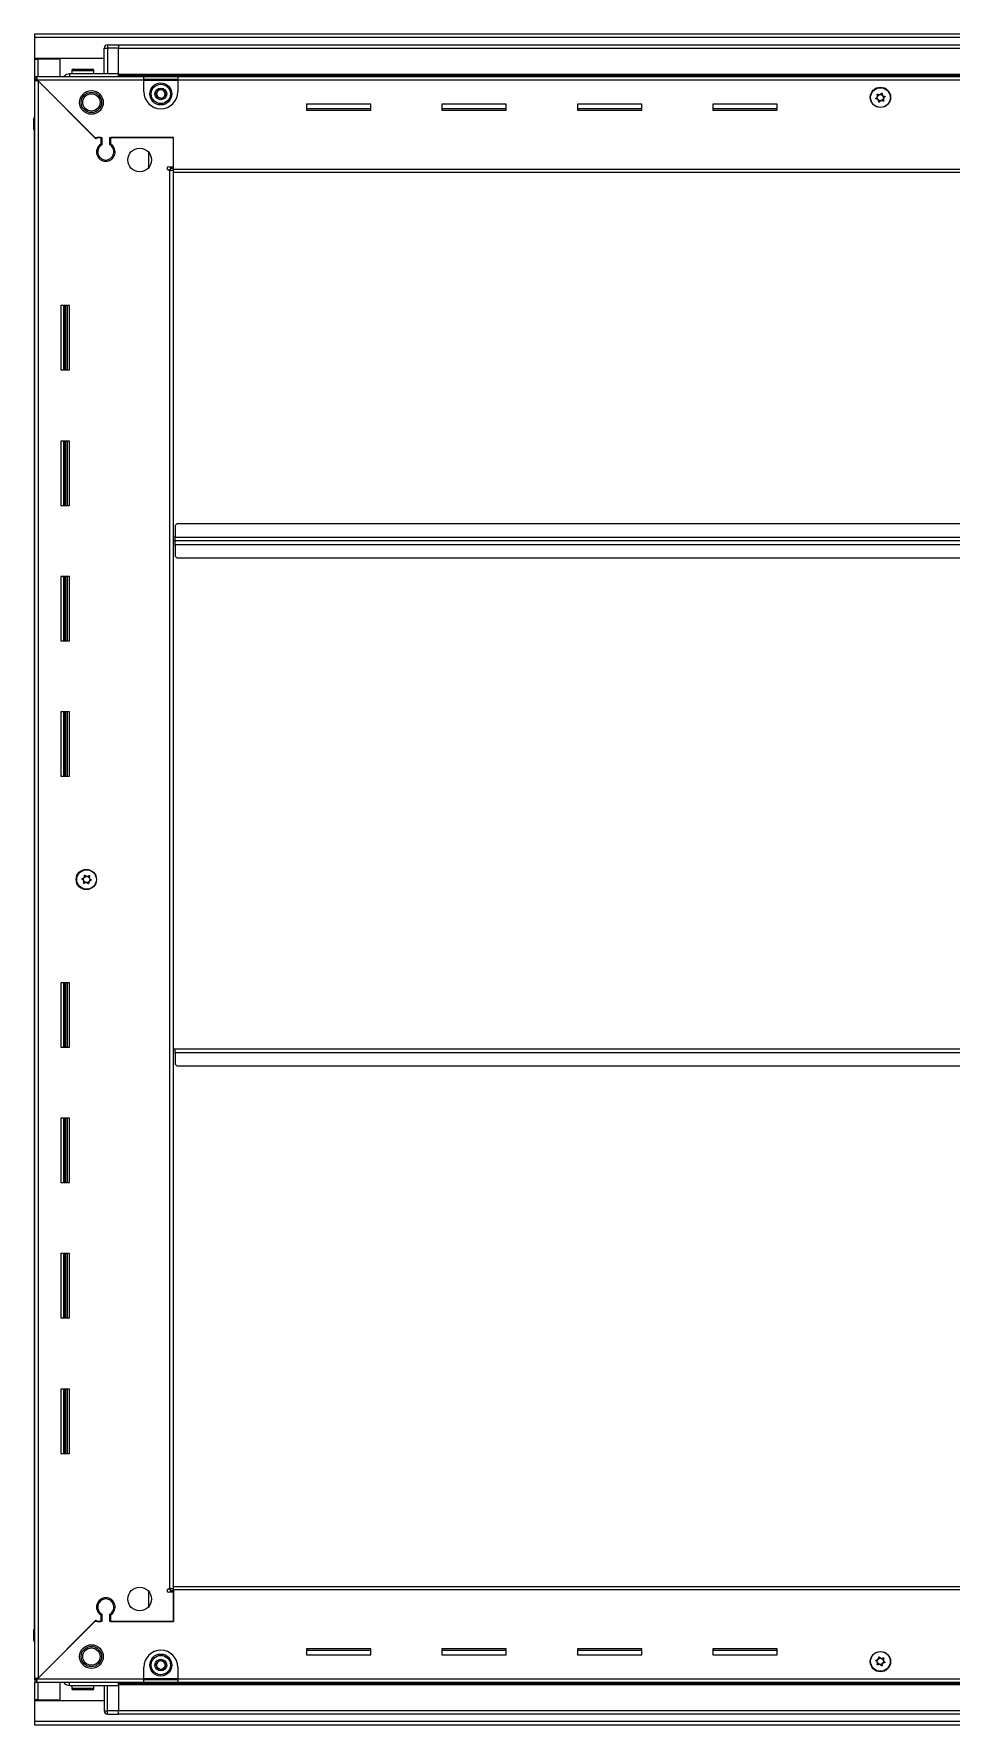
# Model space of a CAD drawing. Header units: millimetres. Extents: x -659 to 2951, y -1010 to 1465.
# Drawn here: x 1867 to 2409, y 274 to 1273 of the extents above; entities that cross this region are included whole.
import ezdxf

# ---------------------------------------------------------------- set-up
doc = ezdxf.new("R2010")
doc.units = ezdxf.units.MM

msp = doc.modelspace()

# ---------------------------------------------------------------- linework, layer by layer
at = {"color": 7, "linetype": 'Continuous', "lineweight": 25}
for p, q in [((1867.92, 1272.83), (2866.92, 1272.83)), ((1867.92, 1270.73), (1867.92, 1272.83)), ((1867.92, 1258.33), (1867.92, 1270.73)), ((1908.92, 1249.33), (1908.92, 1264.33)), ((1909.6, 1265.83), (1909.6, 1265.83)), ((1910.92, 1266.33), (1917.42, 1266.33)), ((1910.92, 1266.33), (1917.42, 1266.33)), ((1917.42, 1266.33), (1917.42, 1266.33)), ((1917.42, 1266.33), (1917.42, 1266.33)), ((1917.42, 1266.33), (1917.42, 1264.33)), ((2817.42, 1266.18), (1917.42, 1266.18)), ((1917.42, 1249.33), (1917.42, 1264.33)), ((1908.92, 1258.33), (1867.92, 1258.33)), ((1867.92, 1257.83), (1867.92, 1258.33)), ((1867.92, 1257.83), (1870.02, 1257.83)), ((1867.92, 1247.58), (1867.92, 1257.83)), ((1869.42, 1257.83), (1869.42, 1258.33)), ((1882.92, 1257.83), (1870.02, 1257.83)), ((1882.92, 1247.58), (1882.92, 1257.83)), ((1888.42, 1249.33), (1917.42, 1249.33)), ((1889.92, 1251.23), (1889.92, 1249.33)), ((1890.72, 1252.03), (1902.12, 1252.03)), ((1902.92, 1249.33), (1902.92, 1251.23)), ((1917.35, 1247.58), (1917.42, 1249.3)), ((1917.42, 1249.33), (1917.42, 1248.83)), ((1867.92, 1246.08), (1867.92, 1247.58)), ((1867.92, 1247.58), (1868.92, 1247.58)), ((1867.92, 1245.58), (1867.92, 1246.08)), ((1867.92, 1246.08), (1868.92, 1246.08)), ((1867.92, 301.08), (1867.92, 1245.58)), ((1869.42, 1245.58), (1867.92, 1245.58)), ((1868.92, 1247.58), (1932.42, 1247.58)), ((1868.92, 1246.08), (1868.92, 1247.58)), ((1869.52, 1245.48), (1903.42, 1211.58)), ((1904.12, 1210.88), (1870.02, 1244.98)), ((1917.42, 1248.18), (2817.42, 1248.18)), ((1932.42, 1245.48), (1932.42, 1247.58)), ((1932.42, 1247.58), (1952.42, 1247.58)), ((1932.42, 1246.08), (1952.42, 1246.08)), ((1932.42, 1238.58), (1932.42, 1245.48)), ((1952.42, 1247.58), (2782.42, 1247.58)), ((1952.42, 1247.58), (1952.42, 1245.48)), ((1952.42, 1245.48), (1952.42, 1238.58)), ((2066.42, 1231.33), (2028.42, 1231.33)), ((2028.42, 1231.33), (2028.42, 1227.83)), ((2066.42, 1227.83), (2066.42, 1231.33)), ((2146.42, 1231.33), (2108.42, 1231.33)), ((2108.42, 1231.33), (2108.42, 1227.83)), ((2146.42, 1227.83), (2146.42, 1231.33)), ((2226.42, 1231.33), (2188.42, 1231.33)), ((2188.42, 1231.33), (2188.42, 1227.83)), ((2226.42, 1227.83), (2226.42, 1231.33)), ((2306.42, 1231.33), (2268.42, 1231.33)), ((2268.42, 1231.33), (2268.42, 1227.83)), ((2306.42, 1227.83), (2306.42, 1231.33)), ((1867.42, 1222.83), (1867.42, 1216.33)), ((1867.42, 1216.33), (1867.42, 1222.83)), ((2066.42, 1228.58), (2028.42, 1228.58)), ((2028.42, 1227.83), (2066.42, 1227.83)), ((2146.42, 1228.58), (2108.42, 1228.58)), ((2108.42, 1227.83), (2146.42, 1227.83)), ((2226.42, 1228.58), (2188.42, 1228.58)), ((2188.42, 1227.83), (2226.42, 1227.83)), ((2306.42, 1228.58), (2268.42, 1228.58)), ((2268.42, 1227.83), (2306.42, 1227.83)), ((1867.42, 1216.33), (1867.42, 1216.33)), ((1867.92, 1216.33), (1867.42, 1216.33)), ((1867.57, 1216.33), (1867.57, 330.33)), ((1903.42, 1211.58), (1907.62, 1211.58)), ((1904.82, 1211.58), (1904.12, 1210.88)), ((1906.92, 1211.58), (1904.82, 1211.58)), ((1906.92, 1211.58), (1906.92, 1207.69)), ((1907.62, 1211.58), (1907.62, 1207.29)), ((1912.22, 1211.58), (1949.92, 1211.58)), ((1912.22, 1207.29), (1912.22, 1211.58)), ((1912.92, 1207.69), (1912.92, 1211.58)), ((1949.92, 1211.58), (1912.92, 1211.58)), ((1949.92, 1194.33), (1949.92, 1211.58)), ((1949.92, 1192.93), (1949.92, 1211.58)), ((1935.42, 1194), (1935.42, 1202.66)), ((1907.92, 1198.72), (1907.92, 1197.96)), ((1947.07, 1194.33), (1949.92, 1194.33)), ((1947.82, 1192.33), (1947.07, 1192.33)), ((1947.82, 1192.33), (1949.92, 1192.33)), ((1949.92, 1193.33), (1947.92, 1193.33)), ((1947.92, 1193.33), (1947.92, 1192.33)), ((1949.92, 1190.83), (1949.92, 1192.93)), ((1949.92, 355.83), (1949.92, 1190.83)), ((2784.92, 1190.83), (1949.92, 1190.83)), ((1888.42, 1112.33), (1883.42, 1112.33)), ((1883.42, 1112.33), (1883.42, 1074.33)), ((1885.57, 1074.33), (1885.57, 1112.33)), ((1887.36, 1074.33), (1887.36, 1112.33)), ((1887.4, 1074.33), (1887.4, 1112.33)), ((1888.42, 1074.33), (1888.42, 1112.33)), ((1883.42, 1074.33), (1888.42, 1074.33)), ((1888.42, 1032.33), (1883.42, 1032.33)), ((1883.42, 1032.33), (1883.42, 994.33)), ((1885.57, 994.33), (1885.57, 1032.33)), ((1887.36, 994.33), (1887.36, 1032.33)), ((1887.4, 994.33), (1887.4, 1032.33)), ((1888.42, 994.33), (1888.42, 1032.33)), ((1883.42, 994.33), (1888.42, 994.33)), ((1951.92, 983.33), (1950.92, 982.33)), ((1950.92, 982.33), (1950.92, 975.43)), ((2782.92, 983.33), (1951.92, 983.33)), ((1950.67, 973.33), (1949.92, 973.33)), ((1950.92, 976.18), (1950.67, 976.18)), ((1950.67, 976.18), (1950.67, 973.33)), ((1950.67, 973.33), (1950.67, 970.48)), ((1950.67, 970.48), (1950.92, 970.48)), ((1950.92, 973.33), (1950.92, 975.43)), ((1950.92, 971.23), (1950.92, 973.33)), ((2783.92, 973.33), (1950.92, 973.33)), ((1950.92, 971.23), (1950.92, 964.33)), ((1950.92, 964.33), (1951.92, 963.33)), ((1951.92, 963.33), (2782.92, 963.33)), ((1888.42, 952.33), (1883.42, 952.33)), ((1883.42, 952.33), (1883.42, 914.33)), ((1885.57, 914.33), (1885.57, 952.33)), ((1887.36, 914.33), (1887.36, 952.33)), ((1887.4, 914.33), (1887.4, 952.33)), ((1888.42, 914.33), (1888.42, 952.33)), ((1883.42, 914.33), (1888.42, 914.33)), ((1888.42, 872.33), (1883.42, 872.33)), ((1883.42, 872.33), (1883.42, 834.33)), ((1885.57, 834.33), (1885.57, 872.33)), ((1887.36, 834.33), (1887.36, 872.33)), ((1887.4, 834.33), (1887.4, 872.33)), ((1888.42, 834.33), (1888.42, 872.33)), ((1883.42, 834.33), (1888.42, 834.33)), ((1888.42, 712.33), (1883.42, 712.33)), ((1883.42, 712.33), (1883.42, 674.33)), ((1885.57, 674.33), (1885.57, 712.33)), ((1887.36, 674.33), (1887.36, 712.33)), ((1887.4, 674.33), (1887.4, 712.33)), ((1888.42, 674.33), (1888.42, 712.33)), ((1883.42, 674.33), (1888.42, 674.33)), ((1949.92, 673.33), (1950.67, 673.33)), ((1950.67, 673.33), (1950.67, 670.48)), ((1950.67, 670.48), (1950.92, 670.48)), ((1950.92, 671.23), (1950.92, 673.33)), ((1950.92, 673.33), (2783.92, 673.33)), ((1950.92, 671.23), (1950.92, 664.33)), ((1950.92, 664.33), (1951.92, 663.33)), ((1951.92, 663.33), (2782.92, 663.33)), ((1888.42, 632.33), (1883.42, 632.33)), ((1883.42, 632.33), (1883.42, 594.33)), ((1885.57, 594.33), (1885.57, 632.33)), ((1887.36, 594.33), (1887.36, 632.33)), ((1887.4, 594.33), (1887.4, 632.33)), ((1888.42, 594.33), (1888.42, 632.33)), ((1883.42, 594.33), (1888.42, 594.33)), ((1888.42, 552.33), (1883.42, 552.33)), ((1883.42, 552.33), (1883.42, 514.33)), ((1885.57, 514.33), (1885.57, 552.33)), ((1887.36, 514.33), (1887.36, 552.33)), ((1887.4, 514.33), (1887.4, 552.33)), ((1888.42, 514.33), (1888.42, 552.33)), ((1883.42, 514.33), (1888.42, 514.33)), ((1888.42, 472.33), (1883.42, 472.33)), ((1883.42, 472.33), (1883.42, 434.33)), ((1885.57, 434.33), (1885.57, 472.33)), ((1887.36, 434.33), (1887.36, 472.33)), ((1887.4, 434.33), (1887.4, 472.33)), ((1888.42, 434.33), (1888.42, 472.33)), ((1883.42, 434.33), (1888.42, 434.33)), ((1935.42, 344), (1935.42, 352.66)), ((1947.07, 354.33), (1947.82, 354.33)), ((1949.92, 352.33), (1947.07, 352.33)), ((1949.92, 354.33), (1947.82, 354.33)), ((1947.92, 354.33), (1947.92, 353.33)), ((1947.92, 353.33), (1949.92, 353.33)), ((1949.92, 353.73), (1949.92, 355.83)), ((1949.92, 355.83), (2784.92, 355.83)), ((1949.92, 353.73), (1949.92, 335.08)), ((1949.92, 335.08), (1949.92, 352.33)), ((1907.92, 348.7), (1907.92, 347.94)), ((1867.42, 330.33), (1867.42, 330.33)), ((1867.42, 323.83), (1867.42, 330.33)), ((1867.42, 330.33), (1867.42, 330.33)), ((1867.42, 330.33), (1867.42, 323.83)), ((1867.92, 330.33), (1867.42, 330.33)), ((1903.42, 335.08), (1869.52, 301.18)), ((1870.02, 301.68), (1904.12, 335.78)), ((1907.62, 335.08), (1903.42, 335.08)), ((1904.12, 335.78), (1904.82, 335.08)), ((1904.82, 335.08), (1906.92, 335.08)), ((1906.92, 338.97), (1906.92, 335.08)), ((1907.62, 339.37), (1907.62, 335.08)), ((1912.22, 335.08), (1912.22, 339.37)), ((1949.92, 335.08), (1912.22, 335.08)), ((1912.92, 335.08), (1912.92, 338.97)), ((1912.92, 335.08), (1949.92, 335.08)), ((1867.92, 322.51), (1867.92, 322.51)), ((2066.42, 318.83), (2028.42, 318.83)), ((2028.42, 318.83), (2028.42, 315.33)), ((2028.42, 318.08), (2066.42, 318.08)), ((2028.42, 315.33), (2066.42, 315.33)), ((2066.42, 315.33), (2066.42, 318.83)), ((2146.42, 318.83), (2108.42, 318.83)), ((2108.42, 318.83), (2108.42, 315.33)), ((2108.42, 318.08), (2146.42, 318.08)), ((2108.42, 315.33), (2146.42, 315.33)), ((2146.42, 315.33), (2146.42, 318.83)), ((2226.42, 318.83), (2188.42, 318.83)), ((2188.42, 318.83), (2188.42, 315.33)), ((2188.42, 318.08), (2226.42, 318.08)), ((2188.42, 315.33), (2226.42, 315.33)), ((2226.42, 315.33), (2226.42, 318.83)), ((2306.42, 318.83), (2268.42, 318.83)), ((2268.42, 318.83), (2268.42, 315.33)), ((2268.42, 318.08), (2306.42, 318.08)), ((2268.42, 315.33), (2306.42, 315.33)), ((2306.42, 315.33), (2306.42, 318.83)), ((1867.92, 300.58), (1867.92, 301.08)), ((1869.42, 301.08), (1867.92, 301.08)), ((1867.92, 300.58), (1867.92, 299.08)), ((1868.92, 300.58), (1867.92, 300.58)), ((1868.92, 300.58), (1868.92, 299.08)), ((1932.42, 301.18), (1932.42, 308.08)), ((1932.42, 299.08), (1932.42, 301.18)), ((1952.42, 300.58), (1932.42, 300.58)), ((1952.42, 308.08), (1952.42, 301.18)), ((1952.42, 301.18), (1952.42, 299.08)), ((1867.92, 288.83), (1867.92, 299.08)), ((1868.92, 299.08), (1867.92, 299.08)), ((1932.42, 299.08), (1868.92, 299.08)), ((1882.92, 288.83), (1882.92, 299.08)), ((1888.42, 297.33), (1917.42, 297.33)), ((1889.92, 297.33), (1889.92, 295.43)), ((1894.5, 294.63), (1890.72, 294.63)), ((1902.12, 294.63), (1894.5, 294.63)), ((1902.92, 295.43), (1902.92, 297.33)), ((1908.92, 297.33), (1908.92, 282.33)), ((1915.93, 297.4), (1915.92, 297.4)), ((1915.92, 297.4), (1915.92, 297.33)), ((1917.42, 297.36), (1917.35, 299.08)), ((2817.42, 298.48), (1917.42, 298.48)), ((1917.42, 297.33), (1917.42, 297.83)), ((1917.42, 297.33), (1917.42, 282.33)), ((1952.42, 299.08), (1932.42, 299.08)), ((2782.42, 299.08), (1952.42, 299.08)), ((1870.02, 288.83), (1867.92, 288.83)), ((1867.92, 288.33), (1867.92, 288.83)), ((1867.92, 275.93), (1867.92, 288.33)), ((1867.92, 288.33), (1908.92, 288.33)), ((1869.42, 288.33), (1869.42, 288.83)), ((1870.02, 288.83), (1882.92, 288.83)), ((1908.92, 282.33), (1908.92, 282.33)), ((1910.92, 280.33), (1917.42, 280.33)), ((1910.92, 280.33), (1917.42, 280.33)), ((1917.42, 280.33), (1917.42, 282.33)), ((1917.42, 280.48), (2817.42, 280.48)), ((1917.42, 280.33), (1917.42, 280.33)), ((1867.92, 273.83), (1867.92, 275.93)), ((2866.92, 273.83), (1867.92, 273.83))]:
    msp.add_line(p, q, dxfattribs=at)
at = {"color": 8, "linetype": 'Continuous', "lineweight": 18}
for p, q in [((2866.92, 1270.73), (1867.92, 1270.73)), ((1908.92, 1264.33), (1910.92, 1264.33)), ((1910.92, 1266.33), (1910.92, 1264.33)), ((1910.92, 1264.33), (1910.92, 1249.33)), ((1917.42, 1264.33), (1910.92, 1264.33)), ((2817.42, 1264.18), (1917.42, 1264.18)), ((1870.02, 1257.83), (1870.02, 1258.33)), ((1870.02, 1247.58), (1870.02, 1257.83)), ((1889.92, 1251.23), (1902.92, 1251.23)), ((2817.42, 1248.83), (1917.42, 1248.83)), ((1932.42, 1245.48), (1869.52, 1245.48)), ((1870.02, 1244.98), (1870.02, 301.68)), ((2817.42, 1247.59), (1917.42, 1247.59)), ((1932.42, 1245.48), (1952.42, 1245.48)), ((2782.42, 1245.48), (1952.42, 1245.48)), ((1867.92, 1222.83), (1867.42, 1222.83)), ((1947.82, 354.33), (1947.82, 1192.33)), ((1949.92, 1192.93), (2784.92, 1192.93)), ((1884.92, 1112.33), (1884.92, 1074.33)), ((1886.16, 1112.33), (1886.16, 1074.33)), ((1884.92, 1032.33), (1884.92, 994.33)), ((1886.16, 1032.33), (1886.16, 994.33)), ((2783.92, 975.43), (1950.92, 975.43)), ((1950.92, 971.23), (2783.92, 971.23)), ((1884.92, 952.33), (1884.92, 914.33)), ((1886.16, 952.33), (1886.16, 914.33)), ((1884.92, 872.33), (1884.92, 834.33)), ((1886.16, 872.33), (1886.16, 834.33)), ((1884.92, 712.33), (1884.92, 674.33)), ((1886.16, 712.33), (1886.16, 674.33)), ((1950.92, 671.23), (2783.92, 671.23)), ((1884.92, 632.33), (1884.92, 594.33)), ((1886.16, 632.33), (1886.16, 594.33)), ((1884.92, 552.33), (1884.92, 514.33)), ((1886.16, 552.33), (1886.16, 514.33)), ((1884.92, 472.33), (1884.92, 434.33)), ((1886.16, 472.33), (1886.16, 434.33)), ((2784.92, 353.73), (1949.92, 353.73)), ((1867.92, 323.83), (1867.42, 323.83)), ((1869.52, 301.18), (1932.42, 301.18)), ((1952.42, 301.18), (1932.42, 301.18)), ((1952.42, 301.18), (2782.42, 301.18)), ((1870.02, 288.83), (1870.02, 299.08)), ((1894.23, 295.43), (1889.92, 295.43)), ((1902.92, 295.43), (1894.23, 295.43)), ((1910.92, 282.33), (1910.92, 297.33)), ((1917.42, 299.07), (2817.42, 299.07)), ((1917.42, 297.83), (2817.42, 297.83)), ((1870.02, 288.33), (1870.02, 288.83)), ((1908.92, 282.33), (1910.92, 282.33)), ((1917.42, 282.33), (1910.92, 282.33)), ((1910.92, 280.33), (1910.92, 282.33)), ((1917.42, 282.48), (2817.42, 282.48)), ((2866.92, 275.93), (1867.92, 275.93))]:
    msp.add_line(p, q, dxfattribs=at)
at = {"color": 7, "linetype": 'Continuous', "lineweight": 25}
for centre, radius in [((1901.42, 1232.33), 7), ((1942.42, 1237.33), 6.5), ((1942.42, 1237.33), 3.46), ((2367.42, 1235.33), 6), ((2367.42, 1235.18), 5.78), ((1901.42, 1232.33), 6.03), ((1901.42, 1232.33), 5.1), ((2367.42, 1235.18), 1.85), ((1929.92, 1198.33), 7), ((1898.42, 773.33), 6), ((1898.57, 773.33), 5.79), ((1898.57, 773.33), 1.85), ((1929.92, 348.33), 7), ((1901.42, 314.33), 7), ((1901.42, 314.33), 6.03), ((1901.42, 314.33), 5.1), ((1942.42, 309.33), 6.5), ((1942.42, 309.33), 3.46), ((2367.42, 311.33), 6), ((2367.42, 311.48), 5.78), ((2367.42, 311.48), 1.85)]:
    msp.add_circle(centre, radius, dxfattribs=at)
at = {"color": 8, "linetype": 'Continuous', "lineweight": 18}
for centre in [(1942.42, 1237.33), (1942.42, 309.33)]:
    msp.add_circle(centre, 5.7, dxfattribs=at)
at = {"color": 7, "linetype": 'Continuous', "lineweight": 25}
for centre, radius, start, end in [((1910.92, 1264.33), 2, 90, 180), ((1910.92, 1264.33), 2, 90, 131.40962), ((1890.72, 1251.23), 0.8, 90, 180), ((1902.12, 1251.23), 0.8, 0, 90), ((1908.72, 1249.53), 0.2, 270, 0), ((1942.42, 1237.33), 2.5, 134.01559, 194.01559), ((1942.42, 1237.33), 2.5, 74.01559, 134.01559), ((1942.42, 1237.33), 2.5, 14.01559, 74.01559), ((1942.42, 1238.58), 10, 180, 270), ((1942.42, 1237.33), 2.5, 194.01559, 254.01559), ((1942.42, 1237.33), 2.5, 254.01559, 314.01559), ((1942.42, 1238.58), 10, 270, 0), ((1942.42, 1237.33), 2.5, 314.01559, 14.01559), ((1869.42, 1222.83), 2, 138.57492, 180), ((1869.42, 1222.83), 2, 138.59038, 180), ((1909.92, 1203.08), 5.5, 123.05573, 56.94427), ((1909.92, 1203.08), 4.8, 118.63099, 61.36901), ((1947.07, 1193.33), 1, 90, 270), ((1947.07, 353.33), 1, 90, 270), ((1909.92, 343.58), 5.5, 303.05573, 236.94427), ((1909.92, 343.58), 4.8, 298.63099, 241.36901), ((1869.42, 323.83), 2, 180, 221.40962), ((1942.42, 308.08), 10, 90, 180), ((1942.42, 309.33), 2.5, 127.47401, 187.47401), ((1942.42, 309.33), 2.5, 67.47401, 127.47401), ((1942.42, 308.08), 10, 0, 90), ((1942.42, 309.33), 2.5, 7.47401, 67.47401), ((1942.42, 309.33), 2.5, 187.47401, 247.47401), ((1942.42, 309.33), 2.5, 247.47401, 307.47401), ((1942.42, 309.33), 2.5, 307.47401, 7.47401), ((1890.72, 295.43), 0.8, 180, 270), ((1902.12, 295.43), 0.8, 270, 0), ((1908.72, 297.13), 0.2, 0, 90), ((1910.92, 282.33), 2, 180, 270), ((1910.92, 282.33), 2, 180, 270)]:
    msp.add_arc(centre, radius, start, end, dxfattribs=at)
for points, knots in [([(1885.21, 1247.58), (1885.33, 1247.78), (1885.72, 1248.43), (1886.87, 1249.14), (1887.9, 1249.27), (1888.42, 1249.33)], [0, 0, 0, 0, 0.18225, 0.591125, 1, 1, 1, 1]), ([(1917.42, 1249.33), (1917.42, 1249.29), (1917.42, 1249.22), (1917.42, 1248.6), (1917.42, 1248.02), (1917.42, 1247.62), (1917.42, 1247.59)], [0, 0, 0, 0, 0.324279, 0.648558, 0.972836, 1, 1, 1, 1]), ([(1867.92, 1245.58), (1867.95, 1245.53), (1868, 1245.44), (1868.39, 1245.31), (1868.95, 1245.18), (1869.53, 1245.07), (1869.9, 1245), (1870.02, 1244.98)], [0, 0, 0, 0, 0.230255, 0.448522, 0.666786, 0.88505, 1, 1, 1, 1]), ([(1869.52, 1245.48), (1869.48, 1245.73), (1869.39, 1246.23), (1869.25, 1246.87), (1869.12, 1247.33), (1869.01, 1247.55), (1868.95, 1247.57), (1868.92, 1247.58)], [0, 0, 0, 0, 0.230255, 0.448522, 0.666786, 0.88505, 1, 1, 1, 1]), ([(1939.65, 1238.12), (1940.02, 1238.48), (1940.71, 1239.15), (1941.4, 1239.82), (1941.72, 1240.13)], [0, 0, 0, 0, 0.534686, 1, 1, 1, 1]), ([(1941.72, 1240.13), (1942.22, 1239.99), (1943.15, 1239.72), (1944.07, 1239.46), (1944.5, 1239.34)], [0, 0, 0, 0, 0.534686, 1, 1, 1, 1]), ([(1944.5, 1239.34), (1944.53, 1239.21), (1944.67, 1238.63), (1944.92, 1237.67), (1945.11, 1236.87), (1945.2, 1236.53)], [0, 0, 0, 0, 0.133125, 0.637099, 1, 1, 1, 1]), ([(1940.35, 1235.32), (1940.26, 1235.66), (1940.06, 1236.46), (1939.82, 1237.42), (1939.68, 1238), (1939.65, 1238.12)], [0, 0, 0, 0, 0.362901, 0.866875, 1, 1, 1, 1]), ([(1943.12, 1234.53), (1942.63, 1234.67), (1941.7, 1234.94), (1940.78, 1235.2), (1940.35, 1235.32)], [0, 0, 0, 0, 0.534686, 1, 1, 1, 1]), ([(1945.2, 1236.53), (1944.83, 1236.18), (1944.13, 1235.51), (1943.44, 1234.84), (1943.12, 1234.53)], [0, 0, 0, 0, 0.534686, 1, 1, 1, 1]), ([(2365.54, 1237.25), (2365.53, 1237.24), (2365.51, 1237.22), (2365.5, 1237.16), (2365.51, 1237.02), (2365.61, 1236.64), (2365.75, 1236.12), (2365.58, 1235.51), (2365.23, 1235.14), (2364.92, 1234.89), (2364.75, 1234.73), (2364.7, 1234.65), (2364.68, 1234.61), (2364.69, 1234.57), (2364.7, 1234.55), (2364.76, 1234.5), (2365.01, 1234.4), (2365.47, 1234.3), (2366.11, 1233.98), (2366.36, 1233.32), (2366.42, 1232.85), (2366.5, 1232.59), (2366.54, 1232.53), (2366.56, 1232.51), (2366.59, 1232.51), (2366.63, 1232.51), (2366.67, 1232.53), (2366.74, 1232.57), (2366.91, 1232.72), (2367.18, 1233), (2367.58, 1233.32), (2368.2, 1233.43), (2368.71, 1233.24), (2369.08, 1233.11), (2369.23, 1233.08), (2369.28, 1233.09), (2369.31, 1233.11), (2369.33, 1233.14), (2369.34, 1233.2), (2369.33, 1233.34), (2369.23, 1233.72), (2369.09, 1234.24), (2369.26, 1234.85), (2369.62, 1235.22), (2369.92, 1235.47), (2370.1, 1235.63), (2370.15, 1235.71), (2370.16, 1235.75), (2370.16, 1235.79), (2370.14, 1235.81), (2370.09, 1235.86), (2369.84, 1235.96), (2369.37, 1236.06), (2368.74, 1236.37), (2368.48, 1237.04), (2368.43, 1237.51), (2368.35, 1237.77), (2368.31, 1237.83), (2368.28, 1237.85), (2368.25, 1237.85), (2368.22, 1237.85), (2368.18, 1237.83), (2368.11, 1237.78), (2367.94, 1237.63), (2367.67, 1237.36), (2367.27, 1237.04), (2366.64, 1236.93), (2366.13, 1237.12), (2365.77, 1237.25), (2365.62, 1237.28), (2365.56, 1237.27), (2365.55, 1237.26), (2365.54, 1237.25)], [0, 0, 0, 0, 0.002009, 0.00442, 0.009365, 0.025528, 0.067705, 0.095786, 0.124646, 0.150342, 0.160519, 0.163394, 0.165697, 0.167245, 0.168874, 0.17077, 0.178606, 0.211994, 0.249994, 0.287995, 0.321383, 0.329219, 0.331115, 0.332744, 0.334292, 0.336217, 0.338535, 0.341318, 0.349662, 0.375358, 0.404217, 0.432298, 0.474475, 0.490639, 0.496669, 0.49844, 0.5, 0.502009, 0.50442, 0.509365, 0.525528, 0.567705, 0.595786, 0.624646, 0.650342, 0.660519, 0.663394, 0.665697, 0.667245, 0.668874, 0.67077, 0.678606, 0.711994, 0.749994, 0.787995, 0.821383, 0.829219, 0.831115, 0.832744, 0.834292, 0.836217, 0.838535, 0.841318, 0.849662, 0.875358, 0.904217, 0.932298, 0.974475, 0.990639, 0.996669, 0.99844, 1, 1, 1, 1]), ([(1900.21, 775.6), (1900.2, 775.61), (1900.17, 775.62), (1900.11, 775.62), (1899.98, 775.58), (1899.63, 775.4), (1899.15, 775.16), (1898.52, 775.2), (1898.08, 775.47), (1897.77, 775.72), (1897.58, 775.85), (1897.49, 775.89), (1897.45, 775.89), (1897.41, 775.88), (1897.39, 775.86), (1897.36, 775.8), (1897.31, 775.53), (1897.31, 775.06), (1897.13, 774.37), (1896.53, 773.98), (1896.08, 773.83), (1895.85, 773.7), (1895.8, 773.65), (1895.79, 773.62), (1895.79, 773.59), (1895.8, 773.56), (1895.82, 773.52), (1895.88, 773.46), (1896.06, 773.33), (1896.39, 773.12), (1896.78, 772.79), (1897.02, 772.2), (1896.94, 771.67), (1896.89, 771.28), (1896.89, 771.13), (1896.91, 771.08), (1896.94, 771.05), (1896.97, 771.04), (1897.03, 771.04), (1897.17, 771.08), (1897.51, 771.26), (1898, 771.5), (1898.63, 771.46), (1899.07, 771.19), (1899.37, 770.94), (1899.57, 770.81), (1899.66, 770.77), (1899.7, 770.77), (1899.73, 770.78), (1899.76, 770.8), (1899.79, 770.86), (1899.83, 771.13), (1899.84, 771.6), (1900.01, 772.29), (1900.61, 772.68), (1901.06, 772.83), (1901.3, 772.96), (1901.35, 773.01), (1901.36, 773.04), (1901.36, 773.07), (1901.35, 773.1), (1901.32, 773.14), (1901.26, 773.2), (1901.08, 773.33), (1900.76, 773.54), (1900.36, 773.87), (1900.13, 774.45), (1900.2, 774.99), (1900.26, 775.38), (1900.25, 775.53), (1900.23, 775.58), (1900.22, 775.6), (1900.21, 775.6)], [0, 0, 0, 0, 0.002009, 0.00442, 0.009365, 0.025528, 0.067705, 0.095786, 0.124646, 0.150342, 0.160519, 0.163394, 0.165697, 0.167245, 0.168874, 0.17077, 0.178606, 0.211994, 0.249994, 0.287995, 0.321383, 0.329219, 0.331115, 0.332744, 0.334292, 0.336217, 0.338535, 0.341318, 0.349662, 0.375358, 0.404217, 0.432298, 0.474475, 0.490639, 0.496669, 0.49844, 0.5, 0.502009, 0.50442, 0.509365, 0.525528, 0.567705, 0.595786, 0.624646, 0.650342, 0.660519, 0.663394, 0.665697, 0.667245, 0.668874, 0.67077, 0.678606, 0.711994, 0.749994, 0.787995, 0.821383, 0.829219, 0.831115, 0.832744, 0.834292, 0.836217, 0.838535, 0.841318, 0.849662, 0.875358, 0.904217, 0.932298, 0.974475, 0.990639, 0.996669, 0.99844, 1, 1, 1, 1]), ([(1939.76, 310.44), (1939.86, 310.51), (1940.33, 310.88), (1941.12, 311.48), (1941.77, 311.98), (1942.05, 312.19)], [0, 0, 0, 0, 0.133125, 0.637099, 1, 1, 1, 1]), ([(1940.13, 307.57), (1940.06, 308.08), (1939.94, 309.04), (1939.81, 309.99), (1939.76, 310.44)], [0, 0, 0, 0, 0.534686, 1, 1, 1, 1]), ([(1942.05, 312.19), (1942.52, 311.99), (1943.41, 311.62), (1944.3, 311.26), (1944.71, 311.09)], [0, 0, 0, 0, 0.534686, 1, 1, 1, 1]), ([(1944.71, 311.09), (1944.78, 310.57), (1944.91, 309.62), (1945.03, 308.67), (1945.09, 308.22)], [0, 0, 0, 0, 0.534686, 1, 1, 1, 1]), ([(2365.54, 309.41), (2365.55, 309.4), (2365.57, 309.39), (2365.63, 309.38), (2365.77, 309.41), (2366.14, 309.54), (2366.64, 309.73), (2367.27, 309.62), (2367.67, 309.3), (2367.95, 309.02), (2368.13, 308.86), (2368.21, 308.81), (2368.25, 308.81), (2368.28, 308.81), (2368.31, 308.83), (2368.35, 308.89), (2368.43, 309.15), (2368.48, 309.62), (2368.74, 310.28), (2369.37, 310.6), (2369.84, 310.7), (2370.09, 310.8), (2370.14, 310.85), (2370.16, 310.87), (2370.16, 310.9), (2370.15, 310.94), (2370.13, 310.98), (2370.08, 311.04), (2369.92, 311.2), (2369.62, 311.44), (2369.26, 311.81), (2369.09, 312.42), (2369.23, 312.94), (2369.33, 313.32), (2369.34, 313.47), (2369.33, 313.53), (2369.31, 313.55), (2369.27, 313.57), (2369.22, 313.58), (2369.07, 313.55), (2368.71, 313.42), (2368.2, 313.23), (2367.58, 313.34), (2367.18, 313.66), (2366.9, 313.94), (2366.72, 314.1), (2366.64, 314.14), (2366.6, 314.15), (2366.56, 314.15), (2366.54, 314.13), (2366.5, 314.07), (2366.42, 313.81), (2366.36, 313.34), (2366.11, 312.67), (2365.47, 312.36), (2365.01, 312.26), (2364.76, 312.16), (2364.7, 312.11), (2364.69, 312.09), (2364.68, 312.06), (2364.69, 312.02), (2364.71, 311.98), (2364.77, 311.92), (2364.93, 311.76), (2365.23, 311.52), (2365.58, 311.15), (2365.75, 310.54), (2365.61, 310.02), (2365.51, 309.64), (2365.5, 309.49), (2365.52, 309.43), (2365.53, 309.42), (2365.54, 309.41)], [0, 0, 0, 0, 0.0020087, 0.00442, 0.0093647, 0.0255282, 0.0677053, 0.0957862, 0.1246456, 0.1503415, 0.1605194, 0.1633943, 0.1656965, 0.1672448, 0.1688741, 0.1707699, 0.1786058, 0.2119941, 0.2499945, 0.2879948, 0.3213831, 0.329219, 0.3311148, 0.3327441, 0.3342924, 0.3362166, 0.3385353, 0.3413178, 0.349662, 0.3753578, 0.4042173, 0.4322982, 0.4744753, 0.4906388, 0.4966691, 0.49844, 0.5, 0.5020087, 0.50442, 0.5093647, 0.5255282, 0.5677053, 0.5957862, 0.6246456, 0.6503415, 0.6605194, 0.6633943, 0.6656965, 0.6672448, 0.6688741, 0.6707699, 0.6786058, 0.7119941, 0.7499945, 0.7879948, 0.8213831, 0.829219, 0.8311148, 0.8327441, 0.8342924, 0.8362166, 0.8385353, 0.8413178, 0.849662, 0.8753578, 0.9042173, 0.9322982, 0.9744753, 0.9906388, 0.9966691, 0.99844, 1, 1, 1, 1]), ([(1870.02, 301.68), (1869.77, 301.63), (1869.28, 301.54), (1868.63, 301.41), (1868.17, 301.28), (1867.95, 301.17), (1867.93, 301.1), (1867.92, 301.08)], [0, 0, 0, 0, 0.2302553, 0.4485219, 0.6667858, 0.8850496, 1, 1, 1, 1]), ([(1868.92, 299.08), (1868.97, 299.11), (1869.06, 299.16), (1869.19, 299.55), (1869.32, 300.11), (1869.43, 300.69), (1869.5, 301.05), (1869.52, 301.18)], [0, 0, 0, 0, 0.230255, 0.448522, 0.666786, 0.88505, 1, 1, 1, 1]), ([(1942.8, 306.47), (1942.32, 306.66), (1941.43, 307.03), (1940.54, 307.4), (1940.13, 307.57)], [0, 0, 0, 0, 0.534686, 1, 1, 1, 1]), ([(1945.09, 308.22), (1944.82, 308.01), (1944.16, 307.51), (1943.37, 306.91), (1942.9, 306.54), (1942.8, 306.47)], [0, 0, 0, 0, 0.362901, 0.866875, 1, 1, 1, 1]), ([(1885.21, 299.08), (1885.33, 298.88), (1885.72, 298.23), (1886.87, 297.52), (1887.9, 297.39), (1888.42, 297.33)], [0, 0, 0, 0, 0.1822499, 0.5911249, 1, 1, 1, 1]), ([(1917.42, 297.33), (1917.42, 297.37), (1917.42, 297.44), (1917.42, 298.06), (1917.42, 298.64), (1917.42, 299.03), (1917.42, 299.07)], [0, 0, 0, 0, 0.324279, 0.648558, 0.972836, 1, 1, 1, 1])]:
    msp.add_open_spline(points, degree=3, knots=knots, dxfattribs=at)
at = {"color": 8, "linetype": 'Continuous', "lineweight": 18}
for points in [[(1888.42, 1249.33), (1888.42, 1249.28), (1888.42, 1249.21), (1888.42, 1248.78), (1888.42, 1248.32), (1888.42, 1247.91), (1888.42, 1247.64), (1888.42, 1247.58)], [(1888.42, 297.33), (1888.42, 297.38), (1888.42, 297.45), (1888.42, 297.88), (1888.42, 298.34), (1888.42, 298.75), (1888.42, 299.02), (1888.42, 299.08)]]:
    msp.add_open_spline(points, degree=3, knots=[0, 0, 0, 0, 0.359753, 0.553414, 0.751185, 0.948956, 1, 1, 1, 1], dxfattribs=at)
at = {"color": 7, "linetype": 'Continuous', "lineweight": 25}
for points in [[(1869.52, 1245.48), (1869.47, 1245.56), (1869.37, 1245.72), (1869.22, 1245.91), (1869.07, 1246.05), (1868.97, 1246.07), (1868.92, 1246.08)], [(1869.42, 1245.58), (1869.43, 1245.53), (1869.45, 1245.43), (1869.59, 1245.28), (1869.79, 1245.13), (1869.94, 1245.03), (1870.02, 1244.98)], [(1868.92, 300.58), (1868.97, 300.59), (1869.07, 300.61), (1869.22, 300.75), (1869.37, 300.94), (1869.47, 301.1), (1869.52, 301.18)], [(1870.02, 301.68), (1869.94, 301.63), (1869.79, 301.53), (1869.59, 301.38), (1869.45, 301.23), (1869.43, 301.13), (1869.42, 301.08)]]:
    msp.add_open_spline(points, degree=3, dxfattribs=at)

doc.saveas('drawing.dxf')
